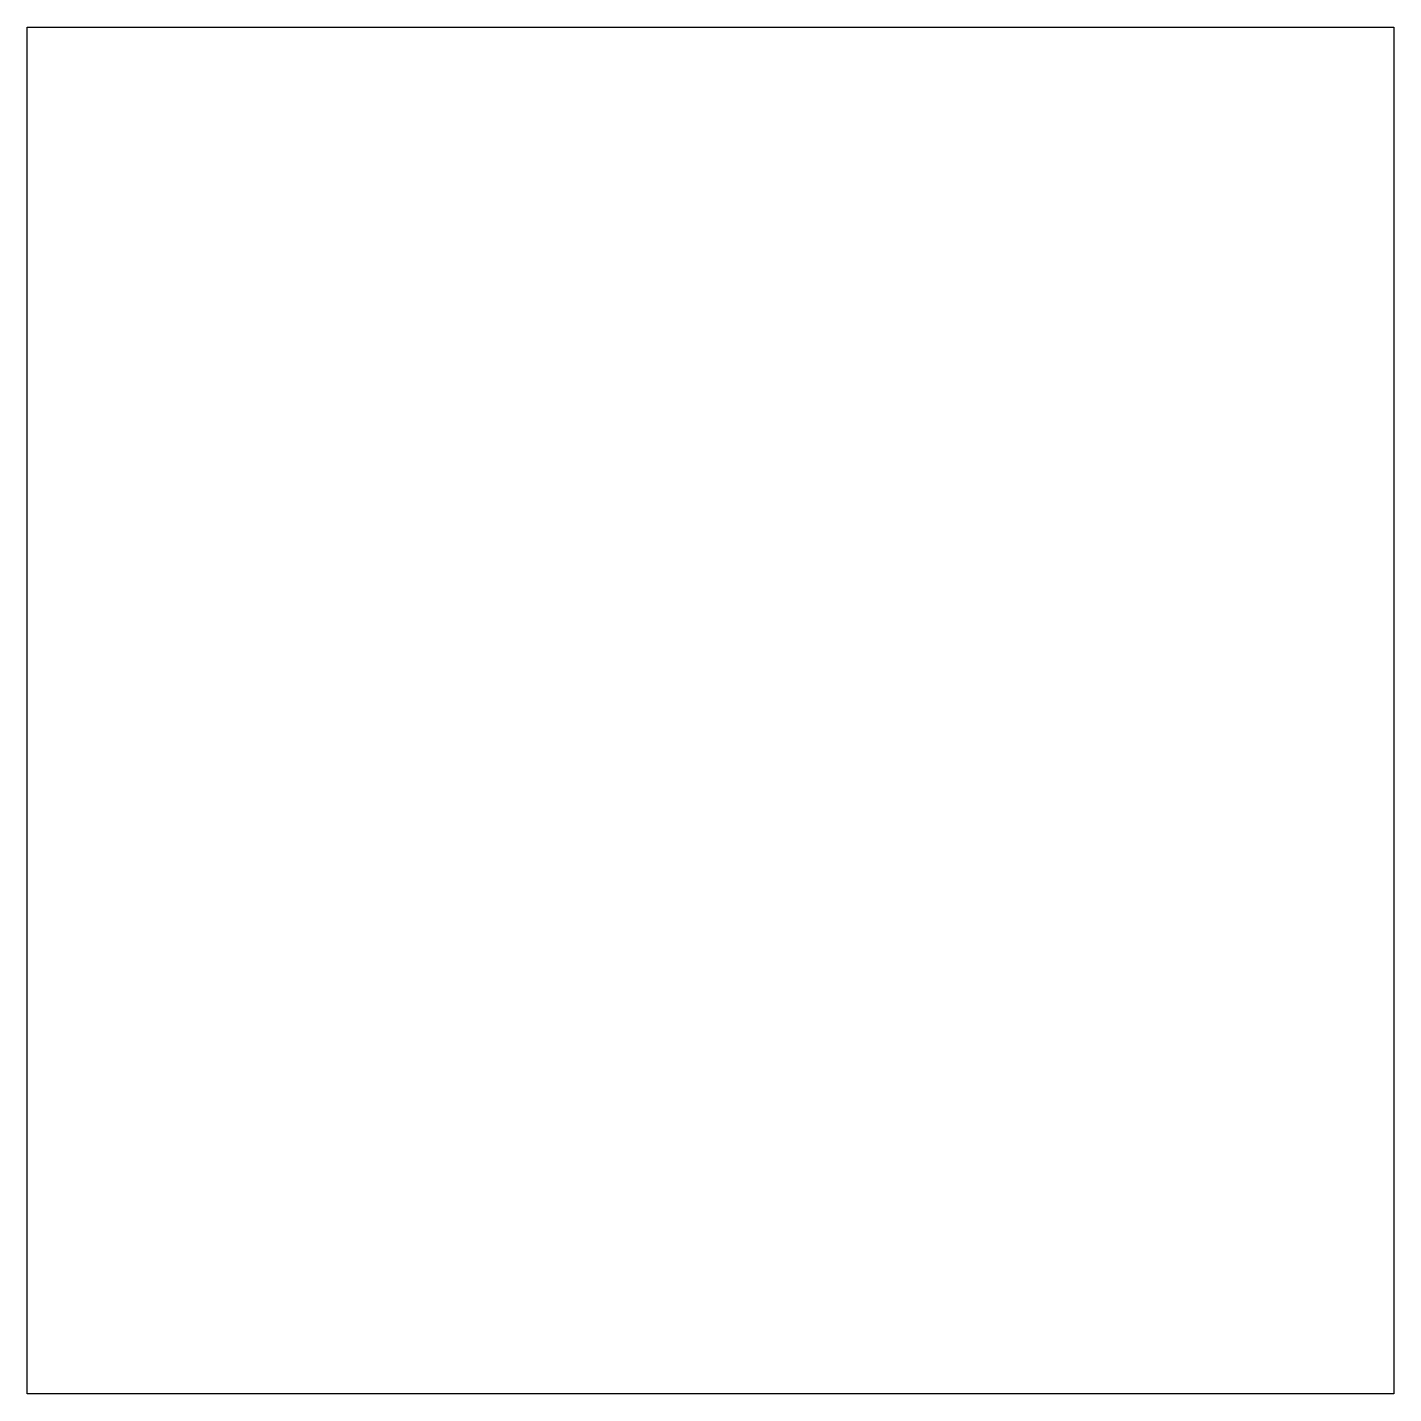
# Model space of a CAD drawing. Header units: millimetres. Extents: x -138 to 138, y -138 to 138.
import ezdxf

# ---------------------------------------------------------------- set-up
doc = ezdxf.new("R2010")
doc.units = ezdxf.units.MM

msp = doc.modelspace()

# ---------------------------------------------------------------- linework, layer by layer
msp.add_lwpolyline([(-138.43, -138.43), (-138.43, 138.43), (138.43, 138.43), (138.43, -138.43)], close=True)

doc.saveas('drawing.dxf')
